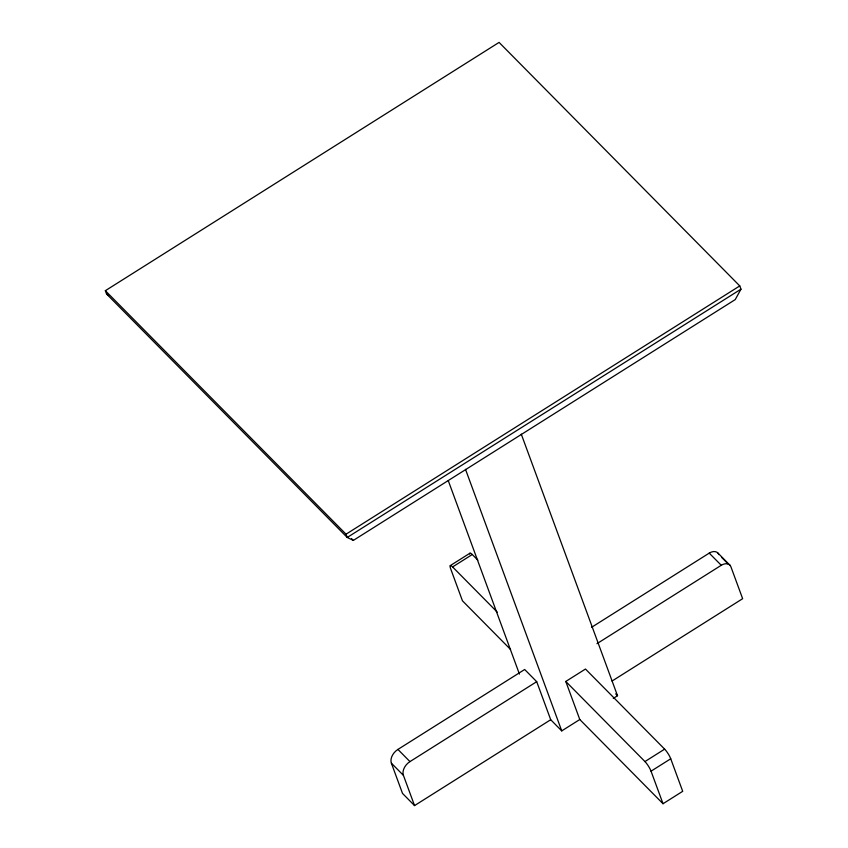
<?xml version="1.0" encoding="UTF-8"?>
<svg xmlns="http://www.w3.org/2000/svg" width="848" height="848" viewBox="0 0 848 848"><rect width="100%" height="100%" fill="white"/><g stroke="black" fill="none" stroke-linecap="round" stroke-linejoin="round"><path stroke-width="1.27" d="M740.961 289.168L735.248 299.577L353.33 540.409L347.235 537.462L106.551 293.949L105.353 290.694L499.08 42.4L739.763 285.914L740.961 289.168L347.235 537.462L346.026 534.198L105.353 290.694M346.026 534.198L739.763 285.914M450.267 565.616L469.951 553.203M510.549 649.462L462.457 600.808L450.511 568.351A8.194 1.781 57.8 0 1 452.588 566.93L472.272 554.518L477.859 560.168M550.712 719.729L414.545 805.6L402.514 793.421L391.373 763.168A11.406 7.939 -44.7 0 1 397.924 749.431L524.668 669.496L536.71 681.675L550.712 719.729L561.736 730.891L579.788 719.517L663.019 803.724L682.704 791.311L670.736 758.769A8.056 1.749 57.8 0 0 664.641 749.144L585.47 669.04L565.786 681.453L579.788 719.517M591.65 627.266L709.225 553.119A8.946 6.222 -44.7 0 1 718.871 554.581M414.545 805.6L403.415 775.348A11.406 7.939 -44.7 0 1 409.955 761.61L536.71 681.675M596.96 643.674L721.266 565.287A8.946 6.222 -44.7 0 1 730.902 566.75L742.647 598.688L612.065 681.039M613.274 698.402L617.514 695.72L521.276 434.155M565.786 681.453L644.946 761.557L664.641 749.144M663.019 803.724L651.041 771.182L670.736 758.769M106.551 293.949L108.597 295.528M718.033 553.15L730.064 565.33M721.648 557.39L728.125 563.941M709.225 553.119L721.266 565.287M615.68 693.855L617.514 695.72M452.588 566.93L497.257 612.129M351.464 538.533L353.33 540.409M397.924 749.431L409.955 761.61M391.373 763.168L403.415 775.348M465.499 469.326L561.736 730.891M448.285 480.699L519.432 674.086M644.946 761.557A8.056 1.749 57.8 0 1 651.041 771.182M469.728 554.115A8.194 1.781 57.8 0 1 472.272 554.518"/></g></svg>
